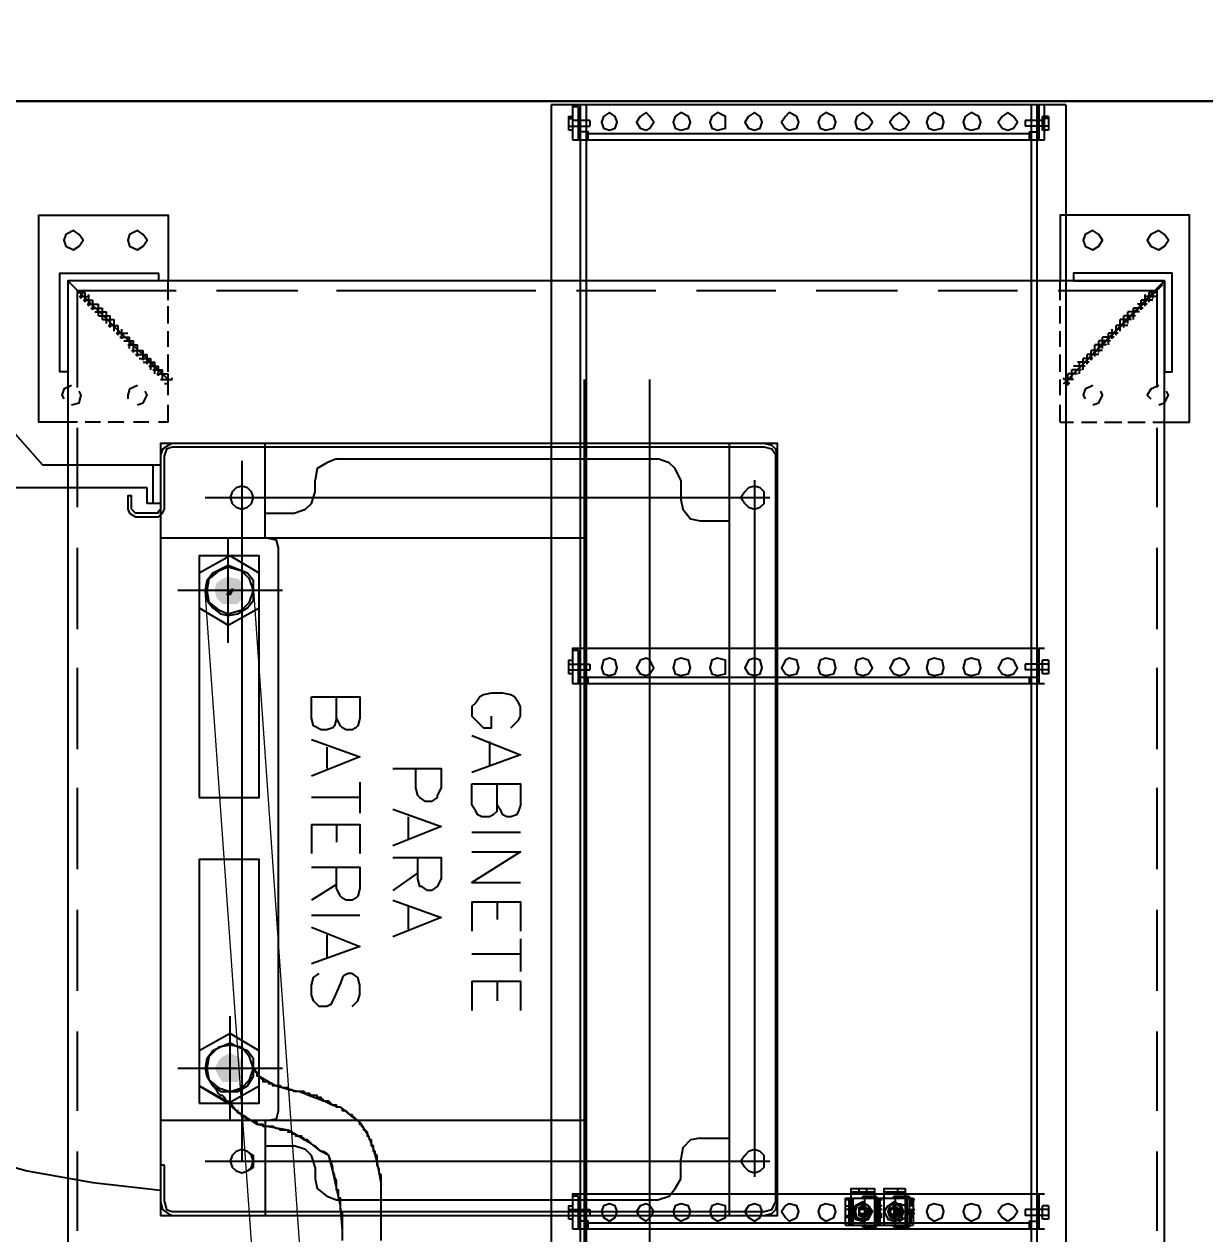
# Model space of a CAD drawing. Header units: millimetres. Extents: x 37 to 259, y 69 to 300.
# Drawn here: x 112.785 to 113.703, y 101.188 to 102.128 of the extents above; entities that cross this region are included whole.
import ezdxf
from ezdxf import colors
from ezdxf.entities.mleader import LeaderData, LeaderLine
from ezdxf.math import Vec2, Vec3

# ---------------------------------------------------------------- set-up
doc = ezdxf.new("R2010")
doc.units = ezdxf.units.MM
doc.layers.get('0').update_dxf_attribs({"lineweight": 0})
doc.layers.get('Defpoints').update_dxf_attribs({"lineweight": 0})
doc.layers.add('1', color=8, linetype='Continuous', lineweight=0)
doc.layers.add('8', color=8, linetype='Continuous', lineweight=0)
doc.layers.add('AT&T_PROYECTO F.O', color=5, linetype='Continuous')
doc.styles.add('TEXTOS', font='romans.shx')
doc.dimstyles.new('Cota m', dxfattribs={"dimtxt": 0.2, "dimasz": 0.2, "dimexe": 0.1, "dimexo": 0.1, "dimgap": 0.1, "dimtad": 0, "dimzin": 0, "dimdsep": 46, "dimtxsty": 'TEXTOS', "dimcen": 0.2, "dimclrd": 256, "dimclre": 256, "dimclrt": 256, "dimazin": 0, "dimtfac": 1, "dimtix": 1, "dimtofl": 0, "dimtmove": 0, "dimatfit": 3, "dimfxl": 1, "dimtolj": 1, "dimtzin": 0, "dimlwd": -1, "dimlwe": -1, "dimarcsym": 0})

# ---------------------------------------------------------------- blocks, each defined once
blk = doc.blocks.new('A$Ca43bcb66')
at = {"linetype": 'Continuous'}
for points in [[(0.81384, 0.74615), (0.81685, 0.74314), (0.81685, 0.76269)], [(0.81384, 0.74615), (0.81384, 0.75818), (0.81685, 0.76269)], [(0.81685, 0.74314), (0.82287, 0.74013), (0.82287, 0.76269)], [(0.81685, 0.74314), (0.81685, 0.76269), (0.82287, 0.76269)], [(0.82287, 0.74013), (0.82287, 0.76269), (0.82888, 0.76269)], [(0.82287, 0.74013), (0.82888, 0.74314), (0.82888, 0.76269)], [(0.82888, 0.74314), (0.82888, 0.76269), (0.83189, 0.75818)], [(0.81234, 0.75216), (0.81384, 0.74615), (0.81384, 0.75818)], [(0.82888, 0.74314), (0.83189, 0.74615), (0.83189, 0.75818)], [(0.83189, 0.74615), (0.83189, 0.75818), (0.8349, 0.75216)], [(0.81234, 0.38059), (0.81384, 0.37458), (0.81384, 0.38661)], [(0.81384, 0.37458), (0.81685, 0.37157), (0.81685, 0.39112)], [(0.81384, 0.37458), (0.81384, 0.38661), (0.81685, 0.39112)], [(0.81685, 0.37157), (0.82437, 0.37006), (0.82437, 0.39112)], [(0.81685, 0.37157), (0.81685, 0.39112), (0.82437, 0.39112)], [(0.82437, 0.37006), (0.82888, 0.37157), (0.82888, 0.39112)], [(0.82437, 0.37006), (0.82437, 0.39112), (0.82888, 0.39112)], [(0.82888, 0.37157), (0.82888, 0.39112), (0.8334, 0.38661)], [(0.82888, 0.37157), (0.8334, 0.37458), (0.8334, 0.38661)], [(0.8334, 0.37458), (0.8334, 0.38661), (0.8349, 0.38059)], [(0.82437, 0.38059), (0.82136, 0.37909), (0.82136, 0.38059), (0.82287, 0.3836), (0.82587, 0.3836)]]:
    blk.add_hatch(color=256, dxfattribs=at).paths.add_polyline_path(points)
for p, q in [((0.29635, 0.87552), (0.29635, 0.85145)), ((0.30538, 0.87552), (0.30538, 0.85145)), ((0.32945, 0.87552), (0.32945, 0.85145)), ((0.55209, 0.87702), (0.55209, 0.85145)), ((0.18654, 0.8695), (0.19105, 0.8695)), ((0.18654, 0.86649), (0.20459, 0.86649)), ((0.19105, 0.8695), (0.19105, 0.85897)), ((0.31591, 0.868), (0.32042, 0.868)), ((0.18654, 0.86198), (0.20459, 0.86198)), ((0.18654, 0.85897), (0.19105, 0.85897)), ((0.29033, 0.86499), (0.29485, 0.86499)), ((0.31591, 0.86198), (0.32042, 0.86198)), ((0.31591, 0.85897), (0.32042, 0.85897)), ((0.29033, 0.85446), (0.29485, 0.85446)), ((0.31591, 0.85446), (0.32042, 0.85446)), ((0.54757, 0.79278), (0.87702, 0.79278)), ((0.61527, 0.55209), (0.61527, 0.53103)), ((0.55209, 0.4528), (0.55209, 0.42723)), ((0.18654, 0.44528), (0.19105, 0.44528)), ((0.18654, 0.44227), (0.20459, 0.44227)), ((0.19105, 0.44528), (0.19105, 0.43475)), ((0.19406, 0.44829), (0.55209, 0.44829)), ((0.18654, 0.43776), (0.20459, 0.43776)), ((0.18654, 0.43475), (0.19105, 0.43475)), ((0.54757, 0.33998), (0.87702, 0.33998)), ((0.871, 0.22866), (0.871, 0.21211)), ((0.55209, 0.03009), (0.55209, 0.00451)), ((0.18654, 0.02256), (0.19105, 0.02256)), ((0.18654, 0.01956), (0.20459, 0.01956)), ((0.19105, 0.02256), (0.19105, 0.01203)), ((0.18654, 0.01354), (0.19105, 0.01354)), ((0.18654, 0.01203), (0.19105, 0.01203)), ((0.173, 0.00301), (0.57315, 0.00301))]:
    blk.add_line(p, q, dxfattribs=at)
at = {"ltscale": 0.1}
blk.add_line((0, 0), (1.5, 0), dxfattribs=at)
blk.add_lwpolyline([(0, 4.5), (1.5, 4.5), (1.5, 0), (0, 0), (0, 4.5)])
at = {"linetype": 'Continuous'}
for points in [[(0.54607, 0.00301), (0.54607, 3.8601)], [(0.173, 0.00301), (0.173, 3.84656)], [(0.19556, 0.00301), (0.19556, 3.84656)], [(0.20008, 0.00301), (0.20008, 3.84656)], [(0.55058, 0.00301), (0.55058, 3.84656)], [(0.57315, 0.00301), (0.57315, 3.84656)], [(0.94923, 0.99285), (0.09628, 0.99285), (0.09628, 0.1399), (0.94923, 0.1399), (0.94923, 0.99285)], [(0.49643, 0.91613), (0.49643, 0.21662)], [(0.54757, 0.21662), (0.54757, 0.91613)], [(0.70553, 0.88605), (0.70553, 0.8349), (0.70703, 0.8334), (0.70703, 0.83039), (0.70854, 0.82738), (0.70854, 0.81986), (0.71004, 0.81835), (0.71004, 0.81685), (0.71155, 0.81685), (0.71155, 0.81234), (0.71305, 0.81234), (0.71305, 0.80782), (0.71455, 0.80782), (0.71455, 0.80632), (0.71606, 0.80481), (0.71606, 0.80181), (0.71756, 0.8003), (0.71907, 0.8003), (0.71907, 0.7988), (0.72057, 0.79729), (0.72057, 0.79579), (0.72208, 0.79579), (0.72208, 0.79428), (0.72659, 0.78977), (0.72809, 0.78977), (0.72809, 0.78827), (0.7296, 0.78827), (0.73261, 0.78526), (0.73561, 0.78526), (0.73561, 0.78375), (0.73712, 0.78225), (0.74013, 0.78225), (0.74013, 0.78074), (0.74314, 0.78074), (0.74615, 0.77774), (0.75066, 0.77774), (0.75066, 0.77623), (0.75216, 0.77623), (0.75216, 0.77473), (0.75517, 0.77473), (0.75517, 0.77322), (0.75968, 0.77322), (0.76119, 0.77172), (0.7642, 0.77172), (0.7657, 0.77021), (0.77322, 0.77021), (0.77473, 0.76871), (0.77623, 0.76871), (0.77774, 0.76721), (0.78225, 0.76721), (0.78375, 0.7657), (0.78977, 0.7657), (0.78977, 0.7642), (0.79278, 0.7642), (0.79278, 0.76269), (0.79729, 0.76269), (0.79729, 0.76119), (0.7988, 0.75968), (0.8003, 0.75968)], [(0.73561, 0.88605), (0.73561, 0.86499), (0.73712, 0.86198), (0.73712, 0.85295), (0.73862, 0.85295), (0.73862, 0.84693), (0.74013, 0.84693), (0.74013, 0.83941), (0.74163, 0.8364), (0.74163, 0.8349), (0.74314, 0.83189), (0.74314, 0.82888), (0.74615, 0.81986), (0.74765, 0.81835), (0.75066, 0.81685), (0.75216, 0.81685), (0.75517, 0.81384), (0.75668, 0.81234), (0.75818, 0.81234), (0.76269, 0.80782), (0.7657, 0.80782), (0.7657, 0.80632), (0.76721, 0.80632), (0.76721, 0.80481), (0.77172, 0.80481), (0.77172, 0.80331), (0.77473, 0.80331), (0.77473, 0.80181), (0.77774, 0.80181), (0.77774, 0.8003), (0.78375, 0.8003), (0.78526, 0.7988), (0.78676, 0.7988), (0.78977, 0.79729), (0.79729, 0.79729), (0.79729, 0.79579), (0.80181, 0.79579), (0.80181, 0.79428), (0.80331, 0.79428), (0.80481, 0.79278), (0.80782, 0.79278), (0.80933, 0.79127), (0.81384, 0.78977), (0.81384, 0.78827), (0.81534, 0.78676), (0.81685, 0.78676), (0.81685, 0.78526), (0.81835, 0.78526), (0.82136, 0.78225), (0.82136, 0.78074), (0.82287, 0.78074), (0.82437, 0.77924), (0.82437, 0.77774), (0.82587, 0.77774), (0.82738, 0.77473), (0.82888, 0.77322), (0.83039, 0.77322), (0.83189, 0.77172), (0.8334, 0.76871), (0.8364, 0.7657)], [(0.10229, 0.81685), (0.10229, 0.87853)], [(0.18954, 0.84994), (0.5566, 0.84994), (0.5566, 0.87702)], [(0.5566, 0.87702), (0.18954, 0.87702)], [(0.19406, 0.84994), (0.19406, 0.87702)], [(0.20158, 0.871), (0.20158, 0.87702)], [(0.29485, 0.87552), (0.30688, 0.87552)], [(0.29485, 0.85145), (0.29485, 0.87552)], [(0.30688, 0.87552), (0.30688, 0.87401)], [(0.32042, 0.87552), (0.33095, 0.87552)], [(0.32042, 0.85145), (0.32042, 0.87552)], [(0.32193, 0.84543), (0.32193, 0.87552)], [(0.33095, 0.87552), (0.33095, 0.87401)], [(0.54457, 0.87702), (0.54457, 0.871), (0.55209, 0.871)], [(0.73561, 0.87853), (0.73712, 0.85897), (0.74314, 0.83189), (0.74615, 0.81986), (0.75216, 0.81685), (0.75968, 0.81083), (0.76721, 0.80632), (0.77774, 0.8003), (0.78526, 0.7988), (0.79428, 0.79729), (0.80181, 0.79579), (0.81083, 0.78977), (0.81685, 0.78676), (0.82287, 0.77924), (0.84693, 0.7657)], [(0.94171, 0.87853), (0.94171, 0.81685)], [(0.18654, 0.85897), (0.18654, 0.8695)], [(0.20158, 0.871), (0.19406, 0.871)], [(0.20158, 0.87251), (0.54457, 0.87251)], [(0.20459, 0.86198), (0.20459, 0.86649)], [(0.21813, 0.871), (0.21361, 0.868), (0.21061, 0.86348), (0.21361, 0.85897), (0.21813, 0.85747), (0.22264, 0.85897), (0.22565, 0.86348), (0.22264, 0.868), (0.21813, 0.871)], [(0.24671, 0.871), (0.24069, 0.868), (0.23919, 0.86348), (0.24069, 0.85897), (0.24671, 0.85747), (0.25122, 0.85897), (0.25273, 0.86348), (0.25122, 0.868), (0.24671, 0.871)], [(0.27529, 0.871), (0.26927, 0.868), (0.26777, 0.86348), (0.26927, 0.85897), (0.27529, 0.85747), (0.2798, 0.85897), (0.28131, 0.86348), (0.2798, 0.868), (0.27529, 0.871)], [(0.29184, 0.85295), (0.29184, 0.87401)], [(0.34449, 0.87401), (0.29184, 0.87401)], [(0.29184, 0.868), (0.29485, 0.868)], [(0.29184, 0.86649), (0.29485, 0.86649)], [(0.29334, 0.87251), (0.29334, 0.868)], [(0.29334, 0.86198), (0.29334, 0.86649)], [(0.30237, 0.871), (0.29786, 0.868), (0.29485, 0.86348), (0.29786, 0.85897), (0.30237, 0.85747), (0.30688, 0.85897), (0.30989, 0.86348), (0.30688, 0.868), (0.30237, 0.871)], [(0.29786, 0.84543), (0.29786, 0.87401)], [(0.3144, 0.87401), (0.3144, 0.84543), (0.29786, 0.84543)], [(0.30688, 0.871), (0.30086, 0.8695), (0.29936, 0.86348), (0.30086, 0.85897), (0.30688, 0.85596), (0.3114, 0.85897), (0.3144, 0.86348), (0.3114, 0.8695), (0.30688, 0.871)], [(0.30237, 0.868), (0.29936, 0.86348), (0.30237, 0.85897)], [(0.30989, 0.868), (0.30688, 0.8695), (0.30237, 0.868), (0.30086, 0.86348), (0.30237, 0.85897), (0.30688, 0.85747)], [(0.30688, 0.85897), (0.30237, 0.86198), (0.30237, 0.86649), (0.30688, 0.868), (0.30989, 0.86649), (0.30989, 0.86198), (0.30688, 0.85897)], [(0.30237, 0.86348), (0.30387, 0.86047), (0.30688, 0.85897), (0.30839, 0.86047), (0.30989, 0.86348), (0.30839, 0.86649), (0.30387, 0.86649)], [(0.30387, 0.86649), (0.30237, 0.86348)], [(0.30688, 0.86649), (0.30387, 0.86499), (0.30387, 0.86198)], [(0.30688, 0.85747), (0.30989, 0.85897), (0.3114, 0.86348), (0.30989, 0.868)], [(0.30839, 0.86499), (0.30688, 0.86649)], [(0.32042, 0.86649), (0.31591, 0.86649)], [(0.31741, 0.87401), (0.31741, 0.85295)], [(0.31892, 0.87401), (0.31892, 0.85295)], [(0.31892, 0.86198), (0.32042, 0.86649)], [(0.33998, 0.87401), (0.33998, 0.84543), (0.32193, 0.84543)], [(0.32644, 0.85897), (0.33095, 0.85596), (0.33697, 0.85897), (0.33847, 0.86348), (0.33697, 0.8695), (0.33095, 0.871), (0.32644, 0.8695), (0.32343, 0.86348)], [(0.33546, 0.868), (0.33095, 0.871), (0.32644, 0.868), (0.32343, 0.86348), (0.32644, 0.85897)], [(0.33095, 0.8695), (0.32644, 0.868), (0.32493, 0.86348), (0.32644, 0.85897), (0.33095, 0.85747), (0.33546, 0.85897), (0.33697, 0.86348), (0.33546, 0.868), (0.33095, 0.8695)], [(0.33396, 0.86198), (0.33095, 0.85897), (0.32644, 0.86198), (0.32644, 0.86649), (0.33095, 0.868), (0.33396, 0.86649)], [(0.32794, 0.86649), (0.32644, 0.86348), (0.32794, 0.86047), (0.33095, 0.85897), (0.33396, 0.86047), (0.33396, 0.86649), (0.32794, 0.86649)], [(0.32945, 0.86649), (0.32794, 0.86348)], [(0.33396, 0.86499), (0.33095, 0.86649), (0.32945, 0.86499), (0.32794, 0.86348), (0.33095, 0.86047), (0.33396, 0.86198)], [(0.33396, 0.86348), (0.33095, 0.86649)], [(0.33847, 0.87401), (0.33847, 0.85295)], [(0.34148, 0.87401), (0.34148, 0.85295)], [(0.34148, 0.868), (0.34449, 0.868)], [(0.34449, 0.86649), (0.34148, 0.86649)], [(0.34449, 0.87401), (0.34449, 0.85295)], [(0.35953, 0.871), (0.35352, 0.868), (0.35201, 0.86348), (0.35352, 0.85897), (0.35953, 0.85747), (0.36405, 0.85897), (0.36555, 0.86348), (0.36405, 0.868), (0.35953, 0.871)], [(0.38812, 0.871), (0.3821, 0.868), (0.38059, 0.86348), (0.3821, 0.85897), (0.38812, 0.85747), (0.39112, 0.85897), (0.39413, 0.86348), (0.39112, 0.868), (0.38812, 0.871)], [(0.87702, 0.86649), (0.39714, 0.86649), (0.39714, 0.26627), (0.87702, 0.26627), (0.87702, 0.86649)], [(0.40767, 0.86649), (0.40165, 0.86499), (0.39865, 0.86198), (0.39714, 0.85596)], [(0.41519, 0.871), (0.41068, 0.868), (0.40918, 0.86348), (0.41068, 0.85897), (0.41519, 0.85747), (0.41971, 0.85897), (0.42272, 0.86348), (0.41971, 0.868), (0.41519, 0.871)], [(0.43475, 0.26627), (0.43475, 0.86649)], [(0.44378, 0.871), (0.43776, 0.868), (0.43776, 0.85897), (0.44378, 0.85747), (0.44829, 0.85897), (0.44979, 0.86348), (0.44829, 0.868), (0.44378, 0.871)], [(0.47236, 0.871), (0.46634, 0.868), (0.46484, 0.86348), (0.46634, 0.85897), (0.47236, 0.85747), (0.47687, 0.85897), (0.47838, 0.86348), (0.47687, 0.868), (0.47236, 0.871)], [(0.49944, 0.871), (0.49643, 0.868), (0.49342, 0.86348), (0.49643, 0.85897), (0.49944, 0.85747), (0.50395, 0.85897), (0.50696, 0.86348), (0.50395, 0.868), (0.49944, 0.871)], [(0.52802, 0.871), (0.52351, 0.868), (0.522, 0.86348), (0.52351, 0.85897), (0.52802, 0.85747), (0.53253, 0.85897), (0.53404, 0.86348), (0.53253, 0.868), (0.52802, 0.871)], [(0.55961, 0.86649), (0.54306, 0.86649)], [(0.54306, 0.86198), (0.54306, 0.86649)], [(0.55209, 0.87401), (0.55058, 0.87401)], [(0.55961, 0.8695), (0.55961, 0.85897), (0.5566, 0.85897)], [(0.5566, 0.8695), (0.55961, 0.8695)], [(0.79579, 0.79278), (0.79579, 0.86649)], [(0.87702, 0.85596), (0.87552, 0.86198), (0.871, 0.86499), (0.868, 0.86649)], [(0.29485, 0.86198), (0.29033, 0.86198)], [(0.29184, 0.85897), (0.29485, 0.85897)], [(0.29334, 0.85446), (0.29334, 0.85897)], [(0.30387, 0.86499), (0.30237, 0.86348), (0.30387, 0.86198), (0.30688, 0.86047)], [(0.30538, 0.86198), (0.30688, 0.86198), (0.30688, 0.86499), (0.30538, 0.86499)], [(0.30688, 0.86047), (0.30989, 0.86348)], [(0.31892, 0.86499), (0.31591, 0.86499)], [(0.31892, 0.86499), (0.32042, 0.86198)], [(0.33246, 0.86499), (0.32945, 0.86499)], [(0.32945, 0.86198), (0.33246, 0.86198)], [(0.33095, 0.86047), (0.33246, 0.86198), (0.33396, 0.86348)], [(0.34148, 0.86198), (0.34449, 0.86198)], [(0.34449, 0.85897), (0.34148, 0.85897)], [(0.40767, 0.86348), (0.40165, 0.86198), (0.39865, 0.85596)], [(0.39865, 0.85596), (0.39865, 0.27529)], [(0.868, 0.86348), (0.40767, 0.86348)], [(0.55961, 0.86198), (0.54306, 0.86198)], [(0.87401, 0.85596), (0.87251, 0.86198), (0.868, 0.86348)], [(0.87401, 0.85596), (0.87401, 0.82738)], [(0.34449, 0.85295), (0.29184, 0.85295)], [(0.30688, 0.85145), (0.29485, 0.85145)], [(0.29786, 0.84844), (0.3144, 0.84844)], [(0.30387, 0.84543), (0.30387, 0.84844)], [(0.30688, 0.85295), (0.30688, 0.85145)], [(0.33095, 0.85145), (0.32042, 0.85145)], [(0.32193, 0.84844), (0.33998, 0.84844)], [(0.32794, 0.84543), (0.32794, 0.84844)], [(0.33095, 0.85295), (0.33095, 0.85145)], [(0.33396, 0.84543), (0.33396, 0.84844)], [(0.34148, 0.85446), (0.34449, 0.85446)], [(0.75668, 0.82888), (0.75668, 0.83791), (0.75517, 0.84543), (0.74765, 0.85145), (0.74013, 0.85446), (0.49041, 0.85446), (0.48138, 0.85145), (0.47687, 0.84543), (0.47236, 0.83791), (0.47236, 0.82287)], [(0.55209, 0.85145), (0.5566, 0.85145)], [(1.48176, 0.29184), (1.47273, 0.34299), (1.4592, 0.39413), (1.44114, 0.44227), (1.42008, 0.49041), (1.39451, 0.53554), (1.36593, 0.58067), (1.33283, 0.61978), (1.29673, 0.65889), (1.25912, 0.69349), (1.2185, 0.72659), (1.12824, 0.78074), (1.08011, 0.8003), (1.03046, 0.81835), (0.98082, 0.83189), (0.92967, 0.84092), (0.87702, 0.84693)], [(0.8003, 0.75818), (0.79278, 0.76269), (0.78676, 0.7657), (0.77623, 0.76871), (0.76871, 0.77021), (0.76119, 0.77322), (0.74915, 0.77774), (0.74314, 0.78074), (0.73712, 0.78225), (0.72809, 0.78977), (0.72208, 0.79428), (0.71606, 0.80331), (0.71155, 0.81534), (0.70854, 0.82587), (0.70553, 0.84242)], [(0.41519, 0.8334), (0.41068, 0.83189), (0.40767, 0.82888), (0.40767, 0.81986), (0.41068, 0.81685), (0.41519, 0.81534), (0.41971, 0.81685), (0.42272, 0.81986), (0.42572, 0.82437), (0.42272, 0.82888), (0.41971, 0.83189), (0.41519, 0.8334)], [(0.41519, 0.29485), (0.41519, 0.8364)], [(0.75668, 0.82888), (0.75968, 0.81986), (0.7642, 0.81534), (0.77322, 0.81234)], [(0.81835, 0.83189), (0.81384, 0.8334), (0.80933, 0.83189), (0.80481, 0.82888), (0.80481, 0.81986), (0.80933, 0.81685)], [(0.80933, 0.83189), (0.80632, 0.82888), (0.80481, 0.82437), (0.80632, 0.81986), (0.80933, 0.81685), (0.81384, 0.81534), (0.81835, 0.81685), (0.82136, 0.81986), (0.82287, 0.82437), (0.82136, 0.82888), (0.81835, 0.83189)], [(0.84242, 0.82437), (0.40316, 0.82437)], [(0.45731, 0.80632), (0.46484, 0.80782), (0.47085, 0.81384), (0.47236, 0.82287)], [(0.81384, 0.2798), (0.81384, 0.82437)], [(0.87401, 0.82738), (0.87702, 0.82738)], [(0.79579, 0.81234), (0.77322, 0.81234)], [(0.45731, 0.80632), (0.43475, 0.80632)], [(0.79428, 0.79278), (0.78676, 0.79127), (0.78526, 0.78526)], [(0.82287, 0.79278), (0.82287, 0.71155)], [(0.10229, 0.72358), (0.10229, 0.78526)], [(0.78526, 0.78526), (0.78526, 0.3475), (0.78676, 0.34148), (0.79428, 0.33998)], [(0.94171, 0.78526), (0.94171, 0.72358)], [(0.84693, 0.77924), (0.8003, 0.77924), (0.8003, 0.5897), (0.84693, 0.5897), (0.84693, 0.77924)], [(0.8003, 0.73862), (0.82287, 0.72508), (0.84693, 0.73862), (0.84693, 0.7657), (0.82437, 0.77924), (0.8003, 0.7657), (0.8003, 0.73862)], [(0.82287, 0.77021), (0.81384, 0.76721), (0.80782, 0.76119), (0.80481, 0.75216), (0.80782, 0.74314), (0.81384, 0.73561), (0.82287, 0.73411), (0.83189, 0.73561), (0.83941, 0.74314), (0.84092, 0.75216), (0.83941, 0.76119), (0.83189, 0.76721), (0.82287, 0.77021)], [(0.81685, 0.77021), (0.80933, 0.7657), (0.80481, 0.75818), (0.80481, 0.74464), (0.80933, 0.73862), (0.81685, 0.73561), (0.82287, 0.73261), (0.83039, 0.73561), (0.8364, 0.73862), (0.84092, 0.74464), (0.84242, 0.75216), (0.84092, 0.75818), (0.8364, 0.7657), (0.83039, 0.77021), (0.81685, 0.77021)], [(0.8003, 0.75818), (0.80181, 0.75818), (0.80181, 0.75517), (0.80331, 0.75517), (0.80331, 0.75367), (0.80481, 0.75367)], [(0.78225, 0.75216), (0.86348, 0.75216)], [(0.63483, 0.68447), (0.59722, 0.68447), (0.59722, 0.70703)], [(0.63483, 0.68447), (0.63483, 0.70703)], [(0.61527, 0.68447), (0.61527, 0.69951)], [(0.72809, 0.70402), (0.72358, 0.69951), (0.72208, 0.695), (0.72208, 0.68748), (0.72358, 0.68146), (0.72809, 0.67845), (0.7311, 0.67845), (0.73411, 0.67995), (0.73561, 0.68146), (0.73712, 0.68597), (0.74163, 0.6965), (0.74464, 0.70252), (0.74765, 0.70402), (0.75367, 0.70402), (0.75818, 0.69951), (0.75968, 0.695), (0.75968, 0.68748), (0.75818, 0.68146), (0.75367, 0.67845)], [(0.10229, 0.62881), (0.10229, 0.69199)], [(0.94171, 0.69199), (0.94171, 0.62881)], [(0.59722, 0.65137), (0.59722, 0.67695)], [(0.75968, 0.64235), (0.72208, 0.65739), (0.75968, 0.67093)], [(0.59722, 0.66341), (0.63483, 0.66341)], [(0.74765, 0.64836), (0.74765, 0.66642)], [(0.6965, 0.62129), (0.65889, 0.63483), (0.6965, 0.64987)], [(0.63483, 0.62279), (0.59722, 0.62279), (0.59722, 0.64536)], [(0.63483, 0.62279), (0.63483, 0.64536)], [(0.68447, 0.6258), (0.68447, 0.64385)], [(0.61527, 0.62279), (0.61527, 0.63633)], [(0.72208, 0.63332), (0.75968, 0.63332)], [(0.75968, 0.59571), (0.72208, 0.59571), (0.72208, 0.61226), (0.72358, 0.61828), (0.72508, 0.61978), (0.72809, 0.62129), (0.73261, 0.62129), (0.73561, 0.61978), (0.73712, 0.61828), (0.74013, 0.61226), (0.74013, 0.59571)], [(0.74013, 0.60925), (0.75968, 0.62129)], [(0.6965, 0.58819), (0.65889, 0.58819), (0.65889, 0.60474), (0.6619, 0.61076), (0.66642, 0.61376), (0.66942, 0.61376), (0.67394, 0.61076), (0.67544, 0.61076), (0.67695, 0.60474), (0.67695, 0.58819)], [(0.67695, 0.60023), (0.6965, 0.61376)], [(0.63483, 0.58368), (0.59722, 0.58368), (0.63483, 0.60775), (0.59722, 0.60775)], [(0.10229, 0.53404), (0.10229, 0.59722)], [(0.94171, 0.59722), (0.94171, 0.53404)], [(0.75968, 0.56262), (0.72208, 0.56262), (0.72208, 0.58518)], [(0.75968, 0.56262), (0.75968, 0.58518)], [(0.6965, 0.55058), (0.65889, 0.56412), (0.6965, 0.57917)], [(0.68447, 0.5566), (0.68447, 0.57465)], [(0.74013, 0.56262), (0.74013, 0.57616)], [(0.59722, 0.56863), (0.63483, 0.56863)], [(0.63483, 0.53103), (0.59722, 0.53103), (0.59722, 0.54757), (0.59872, 0.55209), (0.60023, 0.5551), (0.60474, 0.5566), (0.60775, 0.5566), (0.61076, 0.5551), (0.61226, 0.55209), (0.61527, 0.54757)], [(0.61527, 0.55209), (0.61828, 0.5551), (0.62129, 0.5566), (0.6273, 0.5566), (0.63031, 0.5551), (0.63182, 0.55209), (0.63483, 0.54757), (0.63483, 0.53103)], [(0.72208, 0.52952), (0.72208, 0.55359)], [(0.6965, 0.51899), (0.65889, 0.51899), (0.65889, 0.53404), (0.6619, 0.54005), (0.6619, 0.54156), (0.66642, 0.54457), (0.67093, 0.54457), (0.67544, 0.54156), (0.67695, 0.54005), (0.67845, 0.53404), (0.67845, 0.51899)], [(0.72208, 0.54156), (0.75968, 0.54156)], [(0.84693, 0.54156), (0.8003, 0.54156), (0.8003, 0.35352), (0.84693, 0.35352), (0.84693, 0.54156)], [(0.63483, 0.49342), (0.59722, 0.50846), (0.63483, 0.522)], [(0.62129, 0.49793), (0.62129, 0.51749)], [(0.75968, 0.49643), (0.72208, 0.50997), (0.75968, 0.52501)], [(0.74765, 0.50244), (0.74765, 0.51899)], [(0.10229, 0.44077), (0.10229, 0.50395)], [(0.94171, 0.50395), (0.94171, 0.44077)], [(0.60474, 0.4874), (0.59872, 0.48138), (0.59722, 0.47838), (0.59722, 0.47085), (0.59872, 0.46785), (0.60173, 0.46333), (0.60474, 0.46183), (0.61076, 0.46032), (0.61978, 0.46032), (0.6258, 0.46183), (0.62881, 0.46333), (0.63182, 0.46785), (0.63483, 0.47085), (0.63483, 0.47838), (0.62881, 0.48439), (0.6258, 0.4874), (0.61978, 0.4874), (0.61978, 0.47838)], [(0.75968, 0.46333), (0.72208, 0.46333), (0.72208, 0.47988), (0.72358, 0.4859), (0.72508, 0.4874), (0.72809, 0.48891), (0.73261, 0.48891), (0.73561, 0.4874), (0.73712, 0.4859), (0.74013, 0.47988), (0.74013, 0.46333)], [(0.74013, 0.47988), (0.74163, 0.4859), (0.74314, 0.4874), (0.74765, 0.48891), (0.75216, 0.48891), (0.75818, 0.4859), (0.75968, 0.47988), (0.75968, 0.46333)], [(0.18954, 0.42572), (0.5566, 0.42572), (0.5566, 0.4528)], [(0.5566, 0.4528), (0.18954, 0.4528)], [(0.19406, 0.42572), (0.19406, 0.4528)], [(0.20158, 0.44829), (0.20158, 0.4528)], [(0.54457, 0.4528), (0.54457, 0.44829)], [(0.18654, 0.43475), (0.18654, 0.44528)], [(0.20459, 0.43776), (0.20459, 0.44227)], [(0.21813, 0.44678), (0.21361, 0.44528), (0.21061, 0.44077), (0.21361, 0.43475), (0.21813, 0.43325), (0.22264, 0.43475), (0.22565, 0.44077), (0.22264, 0.44528), (0.21813, 0.44678)], [(0.24671, 0.44678), (0.24069, 0.44528), (0.23919, 0.44077), (0.24069, 0.43475), (0.24671, 0.43325), (0.25122, 0.43475), (0.25273, 0.44077), (0.25122, 0.44528), (0.24671, 0.44678)], [(0.27529, 0.44678), (0.26927, 0.44528), (0.26777, 0.44077), (0.26927, 0.43475), (0.27529, 0.43325), (0.2798, 0.43475), (0.28131, 0.44077), (0.2798, 0.44528), (0.27529, 0.44678)], [(0.30237, 0.44678), (0.29786, 0.44528), (0.29485, 0.44077), (0.29786, 0.43475), (0.30237, 0.43325), (0.30688, 0.43475), (0.30989, 0.44077), (0.30688, 0.44528), (0.30237, 0.44678)], [(0.33095, 0.44678), (0.32644, 0.44528), (0.32343, 0.44077), (0.32644, 0.43475), (0.33095, 0.43325), (0.33546, 0.43475), (0.33697, 0.44077), (0.33546, 0.44528), (0.33095, 0.44678)], [(0.35953, 0.44678), (0.35352, 0.44528), (0.35201, 0.44077), (0.35352, 0.43475), (0.35953, 0.43325), (0.36405, 0.43475), (0.36555, 0.44077), (0.36405, 0.44528), (0.35953, 0.44678)], [(0.38812, 0.44678), (0.3821, 0.44528), (0.38059, 0.44077), (0.3821, 0.43475), (0.38812, 0.43325), (0.39112, 0.43475), (0.39413, 0.44077), (0.39112, 0.44528), (0.38812, 0.44678)], [(0.41519, 0.44678), (0.41068, 0.44528), (0.40918, 0.44077), (0.41068, 0.43475), (0.41519, 0.43325), (0.41971, 0.43475), (0.42272, 0.44077), (0.41971, 0.44528), (0.41519, 0.44678)], [(0.44378, 0.44678), (0.43776, 0.44528), (0.43776, 0.43475), (0.44378, 0.43325), (0.44829, 0.43475), (0.44979, 0.44077), (0.44829, 0.44528), (0.44378, 0.44678)], [(0.47236, 0.44678), (0.46634, 0.44528), (0.46484, 0.44077), (0.46634, 0.43475), (0.47236, 0.43325), (0.47687, 0.43475), (0.47838, 0.44077), (0.47687, 0.44528), (0.47236, 0.44678)], [(0.49944, 0.44678), (0.49643, 0.44528), (0.49342, 0.44077), (0.49643, 0.43475), (0.49944, 0.43325), (0.50395, 0.43475), (0.50696, 0.44077), (0.50395, 0.44528), (0.49944, 0.44678)], [(0.52802, 0.44678), (0.52351, 0.44528), (0.522, 0.44077), (0.52351, 0.43475), (0.52802, 0.43325), (0.53253, 0.43475), (0.53404, 0.44077), (0.53253, 0.44528), (0.52802, 0.44678)], [(0.55961, 0.44227), (0.54306, 0.44227)], [(0.54306, 0.43776), (0.54306, 0.44227)], [(0.55209, 0.44979), (0.55058, 0.44979)], [(0.55961, 0.44528), (0.55961, 0.43475), (0.5566, 0.43475)], [(0.5566, 0.44528), (0.55961, 0.44528)], [(0.55961, 0.43776), (0.54306, 0.43776)], [(0.55209, 0.42723), (0.5566, 0.42723)], [(0.82437, 0.42121), (0.82437, 0.33998)], [(0.10229, 0.3475), (0.10229, 0.41068)], [(0.8003, 0.36706), (0.82287, 0.35352), (0.84693, 0.36706), (0.84693, 0.39413), (0.82437, 0.40767), (0.8003, 0.39413), (0.8003, 0.36706)], [(0.94171, 0.41068), (0.94171, 0.3475)], [(0.82437, 0.40015), (0.81685, 0.39865), (0.80933, 0.39413), (0.80481, 0.38812), (0.80481, 0.37307), (0.80933, 0.36706), (0.82437, 0.36104), (0.8364, 0.36706), (0.84092, 0.37307), (0.84242, 0.38059), (0.84092, 0.38812), (0.8364, 0.39413), (0.83039, 0.39865), (0.82437, 0.40015)], [(0.82437, 0.39865), (0.81384, 0.39564), (0.80782, 0.38962), (0.80481, 0.38059), (0.80782, 0.37157), (0.81384, 0.36555), (0.82437, 0.36254), (0.83189, 0.36555), (0.83941, 0.37157), (0.84092, 0.38059), (0.83941, 0.38962), (0.83189, 0.39564), (0.82437, 0.39865)], [(0.78225, 0.38059), (0.86348, 0.38059)], [(0.82136, 0.37909), (0.82136, 0.38059), (0.82287, 0.3836), (0.82587, 0.3836)], [(0.79579, 0.33998), (0.79579, 0.26627)], [(0.47236, 0.29485), (0.47236, 0.30989), (0.47085, 0.31741), (0.46484, 0.32493), (0.45731, 0.32644), (0.43475, 0.32644)], [(0.79579, 0.32042), (0.77322, 0.32042), (0.7642, 0.31741), (0.75968, 0.3129), (0.75668, 0.30387), (0.75668, 0.29485)], [(0.89959, 0.31741), (0.89959, 0.30688), (0.90259, 0.30688), (0.90259, 0.31741), (0.90109, 0.32042), (0.89658, 0.32343), (0.87853, 0.32343), (0.87552, 0.32042), (0.87401, 0.31741), (0.87401, 0.27529)], [(0.87853, 0.32042), (0.87853, 0.31892), (0.87702, 0.31741)], [(0.87853, 0.32042), (0.89658, 0.32042)], [(0.89959, 0.31741), (0.89658, 0.32042)], [(0.10229, 0.25423), (0.10229, 0.31591)], [(0.41519, 0.31741), (0.41068, 0.31591), (0.40767, 0.3129), (0.40767, 0.30387), (0.41068, 0.30086), (0.41519, 0.29936), (0.41971, 0.30086), (0.42272, 0.30387), (0.42572, 0.30839), (0.42272, 0.3129), (0.41971, 0.31591), (0.41519, 0.31741)], [(0.81384, 0.31741), (0.80933, 0.31591), (0.80632, 0.3129), (0.80481, 0.30839), (0.80632, 0.30387), (0.80933, 0.30086), (0.81384, 0.29936), (0.81835, 0.30086), (0.82136, 0.30387), (0.82287, 0.30839), (0.82136, 0.3129), (0.81835, 0.31591), (0.81384, 0.31741)], [(0.87702, 0.3129), (0.88755, 0.3129)], [(0.88304, 0.28281), (0.88304, 0.3129)], [(0.88755, 0.3129), (0.88755, 0.30086)], [(0.94171, 0.31591), (0.94171, 0.25423)], [(0.84242, 0.30839), (0.40316, 0.30839)], [(0.47236, 0.29485), (0.47687, 0.28582), (0.48138, 0.28131), (0.49041, 0.2783)], [(0.74013, 0.2783), (0.74765, 0.28131), (0.75517, 0.28582), (0.75668, 0.29485)], [(0.88755, 0.30086), (1.45167, 0.30086)], [(0.96879, 0.28281), (0.87702, 0.28281)], [(0.99436, 0.25423), (0.96879, 0.28281)], [(0.39714, 0.27529), (0.39865, 0.27078), (0.40165, 0.26777), (0.40767, 0.26627)], [(0.39865, 0.27529), (0.40165, 0.27078), (0.40767, 0.26927)], [(0.74013, 0.2783), (0.49041, 0.2783)], [(0.868, 0.26627), (0.871, 0.26777), (0.87552, 0.27078), (0.87702, 0.27529)], [(0.868, 0.26927), (0.87251, 0.27078), (0.87401, 0.27529)], [(0.40767, 0.26927), (0.868, 0.26927)], [(0.07672, 0.24972), (0.07672, 0.08876), (0.17751, 0.08876), (0.17751, 0.1399)], [(0.1053, 0.24972), (0.07672, 0.24972)], [(0.12486, 0.24972), (0.11132, 0.24972)], [(0.14291, 0.24972), (0.12937, 0.24972)], [(0.16096, 0.24972), (0.14893, 0.24972)], [(0.17751, 0.24972), (0.16698, 0.24972)], [(0.17751, 0.24972), (0.17751, 0.23618)], [(0.95224, 0.24972), (0.97179, 0.24972), (0.97179, 0.08876), (0.871, 0.08876), (0.871, 0.1399)], [(0.871, 0.24972), (0.87853, 0.24972)], [(0.871, 0.24972), (0.871, 0.23618)], [(0.88605, 0.24972), (0.89808, 0.24972)], [(0.9056, 0.24972), (0.91764, 0.24972)], [(0.92366, 0.24972), (0.93569, 0.24972)], [(0.94171, 0.24972), (0.95224, 0.24972)], [(0.10079, 0.23618), (0.09628, 0.23467), (0.09327, 0.22866), (0.09477, 0.22565)], [(0.15194, 0.23618), (0.14742, 0.23467), (0.14442, 0.22866), (0.14592, 0.22565)], [(0.89507, 0.23618), (0.89056, 0.23467), (0.88755, 0.22866), (0.88906, 0.22565)], [(0.94622, 0.23618), (0.9402, 0.23467), (0.9387, 0.22866), (0.9402, 0.22565)], [(0.10079, 0.22114), (0.10681, 0.22414), (0.10982, 0.22866), (0.10681, 0.23167)], [(0.15194, 0.22114), (0.15795, 0.22414), (0.15946, 0.22866), (0.15795, 0.23167)], [(0.17751, 0.22866), (0.17751, 0.21662)], [(0.89507, 0.22114), (0.90109, 0.22414), (0.90259, 0.22866), (0.90259, 0.23167)], [(0.94622, 0.22114), (0.95224, 0.22414), (0.95374, 0.22866), (0.95224, 0.23167)], [(0.09778, 0.14291), (0.1745, 0.21963), (0.09628, 0.1399)], [(0.17901, 0.14742), (0.10229, 0.14742), (0.10229, 0.22264)], [(0.16698, 0.21662), (0.1745, 0.21662)], [(0.16848, 0.21662), (0.16848, 0.2091)], [(0.16999, 0.21963), (0.17149, 0.21963)], [(0.17149, 0.22114), (0.17149, 0.21211)], [(0.1745, 0.21662), (0.1745, 0.21512)], [(0.94171, 0.22264), (0.94171, 0.14742), (0.86499, 0.14742)], [(0.87702, 0.21662), (0.868, 0.21662)], [(0.868, 0.21662), (0.868, 0.21512)], [(0.87401, 0.21963), (0.871, 0.21963)], [(0.94923, 0.1399), (0.871, 0.21662)], [(0.87552, 0.21662), (0.87552, 0.2091)], [(0.16698, 0.1399), (0.09628, 0.1399), (0.09628, 0.21061), (0.09026, 0.21061), (0.09026, 0.13388), (0.16698, 0.13388), (0.16698, 0.1399)], [(0.15946, 0.2091), (0.15946, 0.20008)], [(0.16096, 0.2091), (0.16848, 0.2091)], [(0.16247, 0.21211), (0.16247, 0.20308)], [(0.16397, 0.21211), (0.17149, 0.21211)], [(0.17751, 0.21061), (0.17751, 0.19707)], [(0.88003, 0.21211), (0.871, 0.21211)], [(0.871, 0.21061), (0.871, 0.19707)], [(0.88304, 0.2091), (0.87552, 0.2091)], [(0.87853, 0.21361), (0.87853, 0.20609)], [(0.87853, 0.1399), (0.94923, 0.1399), (0.94923, 0.21061), (0.95525, 0.21061), (0.95525, 0.13388), (0.87853, 0.13388), (0.87853, 0.1399)], [(0.88153, 0.21211), (0.88153, 0.20308)], [(0.88454, 0.2091), (0.88454, 0.20008)], [(0.15043, 0.19857), (0.15043, 0.18954)], [(0.15194, 0.20008), (0.15946, 0.20008)], [(0.15344, 0.20158), (0.15344, 0.19406)], [(0.15495, 0.20308), (0.16397, 0.20308)], [(0.15645, 0.20459), (0.15645, 0.19707)], [(0.15795, 0.20609), (0.16698, 0.20609)], [(0.88605, 0.20609), (0.87853, 0.20609)], [(0.89056, 0.20308), (0.88153, 0.20308)], [(0.89357, 0.20008), (0.88454, 0.20008)], [(0.88755, 0.20459), (0.88755, 0.19707)], [(0.89056, 0.20158), (0.89056, 0.19406)], [(0.89507, 0.19857), (0.89507, 0.18954)], [(0.1399, 0.18954), (0.1399, 0.18052)], [(0.14141, 0.18954), (0.15043, 0.18954)], [(0.14442, 0.19406), (0.15344, 0.19406)], [(0.14442, 0.19255), (0.14442, 0.18353)], [(0.14742, 0.19707), (0.15645, 0.19707)], [(0.14742, 0.19556), (0.14742, 0.18654)], [(0.17751, 0.19105), (0.17751, 0.17901)], [(0.871, 0.19105), (0.871, 0.17901)], [(0.89658, 0.19707), (0.88755, 0.19707)], [(0.89959, 0.19406), (0.89056, 0.19406)], [(0.90259, 0.18954), (0.89507, 0.18954)], [(0.89808, 0.19556), (0.89808, 0.18654)], [(0.90109, 0.19255), (0.90109, 0.18353)], [(0.13088, 0.17901), (0.13088, 0.16999)], [(0.13238, 0.18052), (0.1399, 0.18052)], [(0.13388, 0.18202), (0.13388, 0.1745)], [(0.13539, 0.18353), (0.14442, 0.18353)], [(0.13689, 0.18503), (0.13689, 0.17751)], [(0.1384, 0.18654), (0.14742, 0.18654)], [(0.9056, 0.18654), (0.89808, 0.18654)], [(0.90861, 0.18353), (0.90109, 0.18353)], [(0.91162, 0.18052), (0.90259, 0.18052)], [(0.90711, 0.18503), (0.90711, 0.17751)], [(0.91012, 0.18202), (0.91012, 0.1745)], [(0.91313, 0.17901), (0.91313, 0.16999)], [(0.12035, 0.16999), (0.12035, 0.16096)], [(0.12185, 0.16999), (0.13088, 0.16999)], [(0.12486, 0.1745), (0.13388, 0.1745)], [(0.12486, 0.173), (0.12486, 0.16397)], [(0.12787, 0.17601), (0.12787, 0.16698)], [(0.17751, 0.173), (0.17751, 0.15946)], [(0.871, 0.173), (0.871, 0.15946)], [(0.91764, 0.1745), (0.91012, 0.1745)], [(0.92215, 0.16999), (0.91313, 0.16999)], [(0.91613, 0.17601), (0.91613, 0.16698)], [(0.91914, 0.173), (0.91914, 0.16397)], [(0.92215, 0.16999), (0.92215, 0.16096)], [(0.11282, 0.16096), (0.12035, 0.16096)], [(0.11433, 0.16247), (0.11433, 0.15495)], [(0.11583, 0.16397), (0.12486, 0.16397)], [(0.11884, 0.16698), (0.12787, 0.16698)], [(0.92516, 0.16698), (0.91613, 0.16698)], [(0.92817, 0.16397), (0.91914, 0.16397)], [(0.93118, 0.16096), (0.92215, 0.16096)], [(0.92516, 0.16698), (0.92516, 0.15795)], [(0.92967, 0.16247), (0.92967, 0.15495)], [(0.10229, 0.15194), (0.11132, 0.15194)], [(0.1053, 0.15495), (0.11433, 0.15495)], [(0.1053, 0.15344), (0.1053, 0.14742)], [(0.10831, 0.15645), (0.10831, 0.14893)], [(0.10982, 0.15795), (0.11734, 0.15795)], [(0.11132, 0.15946), (0.11132, 0.15043)], [(0.17751, 0.15495), (0.17751, 0.1399)], [(0.871, 0.15495), (0.871, 0.1399)], [(0.93419, 0.15795), (0.92516, 0.15795)], [(0.93719, 0.15495), (0.92967, 0.15495)], [(0.93268, 0.15946), (0.93268, 0.15043)], [(0.9402, 0.15194), (0.93268, 0.15194)], [(0.93569, 0.15645), (0.93569, 0.14893)], [(0.9387, 0.15344), (0.9387, 0.14742)], [(0.10229, 0.14893), (0.10831, 0.14893)], [(0.27228, 0.14742), (0.21061, 0.14742)], [(0.36706, 0.14742), (0.30387, 0.14742)], [(0.46032, 0.14742), (0.39865, 0.14742)], [(0.55359, 0.14742), (0.49191, 0.14742)], [(0.74013, 0.14742), (0.58518, 0.14742)], [(0.8334, 0.14742), (0.77021, 0.14742)], [(0.94171, 0.14893), (0.93569, 0.14893)], [(0.10079, 0.11583), (0.09628, 0.11282), (0.09327, 0.10831), (0.09628, 0.1038), (0.10079, 0.10079), (0.10681, 0.1038), (0.10982, 0.10831), (0.10681, 0.11282), (0.10079, 0.11583)], [(0.15194, 0.11583), (0.14742, 0.11282), (0.14442, 0.10831), (0.14742, 0.1038), (0.15194, 0.10079), (0.15795, 0.1038), (0.15946, 0.10831), (0.15795, 0.11282), (0.15194, 0.11583)], [(0.89507, 0.11583), (0.89056, 0.11282), (0.88755, 0.10831), (0.89056, 0.1038), (0.89507, 0.10079), (0.90109, 0.1038), (0.90259, 0.10831), (0.90109, 0.11282), (0.89507, 0.11583)], [(0.94472, 0.11583), (0.9402, 0.11282), (0.93719, 0.10831), (0.9402, 0.1038), (0.94472, 0.10079), (0.95073, 0.1038), (0.95224, 0.10831), (0.95073, 0.11282), (0.94472, 0.11583)], [(0.18954, 0.03009), (0.18954, 0.00301)], [(0.5566, 0.03009), (0.18954, 0.03009)], [(0.19406, 0.00301), (0.19406, 0.03009)], [(0.20158, 0.02407), (0.20158, 0.03009)], [(0.54457, 0.03009), (0.54457, 0.02407), (0.55209, 0.02407)], [(0.5566, 0.00301), (0.5566, 0.03009)], [(0.18654, 0.01203), (0.18654, 0.02256)], [(0.20158, 0.02407), (0.19406, 0.02407)], [(0.20158, 0.02557), (0.54457, 0.02557)], [(0.20459, 0.01504), (0.20459, 0.01956)], [(0.21813, 0.02256), (0.21361, 0.02106), (0.21061, 0.01655), (0.21361, 0.01203), (0.21813, 0.00903), (0.22264, 0.01203), (0.22565, 0.01655), (0.22264, 0.02106), (0.21813, 0.02256)], [(0.24671, 0.02256), (0.24069, 0.02106), (0.23919, 0.01655), (0.24069, 0.01203), (0.24671, 0.00903), (0.25122, 0.01203), (0.25273, 0.01655), (0.25122, 0.02106), (0.24671, 0.02256)], [(0.27529, 0.02256), (0.26927, 0.02106), (0.26777, 0.01655), (0.26927, 0.01203), (0.27529, 0.00903), (0.2798, 0.01203), (0.28131, 0.01655), (0.2798, 0.02106), (0.27529, 0.02256)], [(0.30237, 0.02256), (0.29786, 0.02106), (0.29485, 0.01655), (0.29786, 0.01203), (0.30237, 0.00903), (0.30688, 0.01203), (0.30989, 0.01655), (0.30688, 0.02106), (0.30237, 0.02256)], [(0.33095, 0.02256), (0.32644, 0.02106), (0.32343, 0.01655), (0.32644, 0.01203), (0.33095, 0.00903), (0.33546, 0.01203), (0.33697, 0.01655), (0.33546, 0.02106), (0.33095, 0.02256)], [(0.35953, 0.02256), (0.35352, 0.02106), (0.35201, 0.01655), (0.35352, 0.01203), (0.35953, 0.00903), (0.36405, 0.01203), (0.36555, 0.01655), (0.36405, 0.02106), (0.35953, 0.02256)], [(0.38812, 0.02256), (0.3821, 0.02106), (0.38059, 0.01655), (0.3821, 0.01203), (0.38812, 0.00903), (0.39112, 0.01203), (0.39413, 0.01655), (0.39112, 0.02106), (0.38812, 0.02256)], [(0.41519, 0.02256), (0.41068, 0.02106), (0.40918, 0.01655), (0.41068, 0.01203), (0.41519, 0.00903), (0.41971, 0.01203), (0.42272, 0.01655), (0.41971, 0.02106), (0.41519, 0.02256)], [(0.44378, 0.02256), (0.43776, 0.02106), (0.43776, 0.01203), (0.44378, 0.00903), (0.44829, 0.01203), (0.44979, 0.01655), (0.44829, 0.02106), (0.44378, 0.02256)], [(0.47236, 0.02256), (0.46634, 0.02106), (0.46484, 0.01655), (0.46634, 0.01203), (0.47236, 0.00903), (0.47687, 0.01203), (0.47838, 0.01655), (0.47687, 0.02106), (0.47236, 0.02256)], [(0.49944, 0.02256), (0.49643, 0.02106), (0.49342, 0.01655), (0.49643, 0.01203), (0.49944, 0.00903), (0.50395, 0.01203), (0.50696, 0.01655), (0.50395, 0.02106), (0.49944, 0.02256)], [(0.52802, 0.02256), (0.52351, 0.02106), (0.522, 0.01655), (0.52351, 0.01203), (0.52802, 0.00903), (0.53253, 0.01203), (0.53404, 0.01655), (0.53253, 0.02106), (0.52802, 0.02256)], [(0.55961, 0.01956), (0.54306, 0.01956)], [(0.54306, 0.01504), (0.54306, 0.01956)], [(0.55209, 0.02708), (0.55058, 0.02708)], [(0.55961, 0.02256), (0.55961, 0.01203), (0.5566, 0.01203)], [(0.5566, 0.02256), (0.55961, 0.02256)], [(0.19105, 0.01504), (0.20459, 0.01504)], [(0.54306, 0.01504), (0.5566, 0.01504)], [(0.55961, 0.01354), (0.5566, 0.01354)], [(0.55209, 0.00451), (0.5566, 0.00451)]]:
    blk.add_lwpolyline(points, dxfattribs=at)
blk = doc.blocks.new('*D73')
at = {"layer": '8', "ltscale": 0.1, "transparency": 16777216}
for p, q in [((112.27293, 102.11831), (112.27293, 102.36512)), ((113.76831, 102.11831), (113.76831, 102.36512)), ((112.32293, 102.31512), (112.78907, 102.31512)), ((113.71831, 102.31512), (113.25217, 102.31512))]:
    blk.add_line(p, q, dxfattribs=at)
for points in [[(112.32293, 102.32346), (112.32293, 102.30679), (112.27293, 102.31512)], [(113.71831, 102.32346), (113.71831, 102.30679), (113.76831, 102.31512)]]:
    blk.add_solid(points, dxfattribs=at)
at = {"layer": 'Defpoints', "color": 0, "ltscale": 0.1, "transparency": 16777216}
for p in [(113.76831, 102.31512), (112.27293, 102.06831), (113.76831, 102.06831)]:
    blk.add_point(p, dxfattribs=at)
at = {"layer": '8', "ltscale": 0.1, "transparency": 16777216, "insert": (113.02062, 102.31512), "char_height": 0.125, "attachment_point": 5, "style": 'TEXTOS'}
blk.add_mtext('\\A1;1.50', dxfattribs=at)

msp = doc.modelspace()

# ---------------------------------------------------------------- block references
at = {"layer": 'AT&T_PROYECTO F.O', "rotation": 180}
msp.add_blockref('A$Ca43bcb66', (113.76831, 102.06831), dxfattribs=at)

# ---------------------------------------------------------------- next in the draw order: linework, layer by layer
at = {"layer": '1', "linetype": 'Continuous'}
for p, q in [((113.19872, 97.87426), (112.92589, 101.68772)), ((112.9635, 101.68772), (113.23172, 97.87426))]:
    msp.add_line(p, q, dxfattribs=at)

# ---------------------------------------------------------------- next in the draw order: dimensions: what is measured, and where the dimension line sits
at = {"layer": '8', "ltscale": 0.1}
dim = msp.add_linear_dim(base=(113.76831, 102.31512), p1=(112.27293, 102.06831), p2=(113.76831, 102.06831), dimstyle='Cota m', override={"dimscale": 0.5, "dimtxt": 0.25, "dimasz": 0.1}, dxfattribs=at)
dim.commit()
dim.dimension.update_dxf_attribs({"geometry": '*D73', "text_midpoint": (113.02062, 102.31512)})

# ---------------------------------------------------------------- next in the draw order: leaders
at = {"ltscale": 0.1}
ml = msp.add_multileader_mtext('Standard', dxfattribs=at)
ml.set_content('TUBO SUBTERRANEO \\PDE PVC DE %%C1"\\PPARA CONTROLADOR\\P DE LUCES ATC', color=256, style='TEXTOS')
ml.set_leader_properties()
ml.build(insert=Vec2(0, 0))
ml.multileader.update_dxf_attribs({"dogleg_length": 0.2, "arrow_head_size": 0.1})
ctx = ml.context
ctx.base_point, ctx.char_height, ctx.arrow_head_size, ctx.landing_gap_size, ctx.plane_origin = Vec3(109.44697, 101.69706), 0.1, 0.1, 0.05, Vec3(115.01967, 98.90905)
ctx.text_align_type = 2
notes = []
notes.append((ctx, [(0, (1, 1, 0), (111.30526, 101.69706), (-1, 0), 0.23924, [(0, [(115.42051, 98.01268)], 0, [])])]))
ctx.mtext.insert, ctx.mtext.width, ctx.mtext.alignment, ctx.mtext.line_spacing_factor, ctx.mtext.flow_direction = Vec3(111.01602, 101.74706), 3.1974349, 3, 0.9, 5
for ctx, leaders in notes:
    for number, flags, end, landing, length, lines in leaders:
        leader = LeaderData()
        leader.index, (leader.has_last_leader_line, leader.has_dogleg_vector, leader.attachment_direction) = number, flags
        leader.last_leader_point, leader.dogleg_vector, leader.dogleg_length = Vec3(end), Vec3(landing), length
        for number, points, colour, breaks in lines:
            line = LeaderLine()
            line.index, line.vertices, line.color, line.breaks = number, Vec3.list(points), colors.encode_raw_color(colour), breaks
            leader.lines.append(line)
        ctx.leaders.append(leader)

doc.saveas('drawing.dxf')
